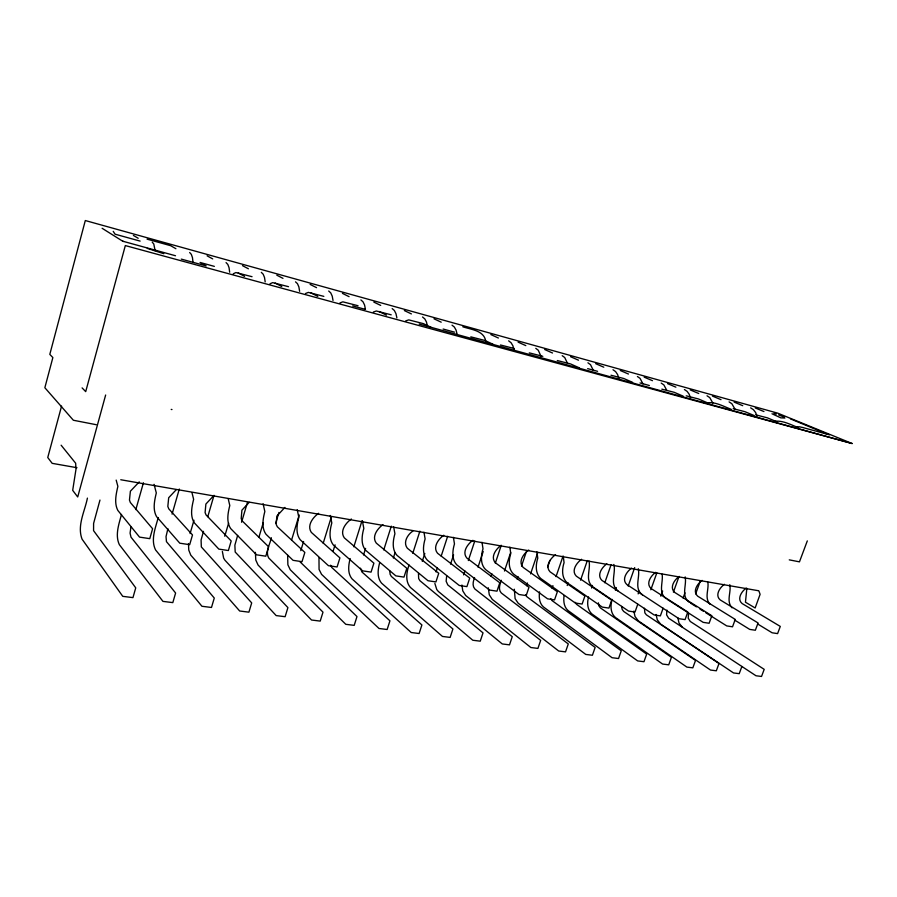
<?xml version="1.0" encoding="UTF-8"?>
<svg xmlns="http://www.w3.org/2000/svg" width="897" height="897" viewBox="0 0 897 897"><rect width="100%" height="100%" fill="white"/><g stroke="black" fill="none" stroke-linecap="round" stroke-linejoin="round"><path stroke-width="1.35" d="M255.376 552.339L255.791 560.031L258.056 565.02L311.539 620.018L320.207 621.105L322.998 612.146L268.696 557.945C265.007 551.543 270.255 544.019 271.32 537.718M188.482 543.548L188.762 550.052L190.769 555.142L239.667 611.003L248.906 612.169L251.698 602.896L201.332 546.935L201.085 539.972L203.496 531.349M644.416 608.256L644.865 612.864L646.401 614.849L719.013 663.488L716.322 670.788L710.514 670.059L638.339 620.859L634.998 616.486L633.865 611.104M564.067 595.619C563.338 600.777 563.809 606.933 568.048 610.543L637.666 660.921L643.968 661.717L646.681 654.115L576.558 604.331L575.089 602.291M539.568 591.841C538.839 597.032 539.22 603.233 543.425 606.921L612.068 657.714L618.538 658.521L621.262 650.818L552.104 600.642L550.657 598.579M514.329 589.217L515.113 598.647L518.174 603.221L585.752 654.418L592.401 655.247L595.137 647.432L527.021 596.864L525.608 594.789M746.853 588.365L745.452 602.212L755.151 607.987L760.095 594.319L758.918 590.955M418.473 573.452L418.664 578.576L419.942 580.729L483.023 632.89L480.243 641.176L472.797 640.245L410.366 587.389C405.029 581.245 406.599 572.073 409.021 564.987M318.973 557.822L319.074 569.449L321.552 574.349L379.005 628.483L387.145 629.503L389.937 620.825L331.733 567.442L330.589 565.222M287.634 555.12L287.881 564.807L290.258 569.752L345.793 624.312L354.192 625.366L356.984 616.553L300.013 561.836M130.917 527.088L130.076 533.098L131.007 537.191L175.61 593.029L172.818 602.616L162.951 601.382L119.346 544.658C114.872 535.049 118.953 524.027 121.499 514.441M350.166 558.539C348.451 565.076 347.386 573.194 351.983 578.812L411.218 632.52L419.112 633.517L421.904 624.962L361.951 571.994L360.471 568.193M379.566 563.125C377.828 569.595 376.886 577.69 381.573 583.162L442.468 636.444L450.137 637.408L452.907 628.988L391.339 576.423L390.105 574.237L389.758 570.896M446.672 575.997L446.134 581.245L447.782 584.922L512.254 636.679L509.496 644.853L502.264 643.945L438.398 591.504L436.761 589.553L434.854 583.42M588.567 596.953C586.941 602.672 587.243 609.938 592.054 614.064L662.591 664.049L668.725 664.823L671.427 657.322L600.407 607.919L598.916 605.901L598.377 602.851M612.169 599.42C610.263 605.385 610.308 613.167 615.477 617.506L686.867 667.099L692.832 667.839L695.534 660.45L623.684 611.429L622.17 609.422L621.61 606.406M666.953 610.117L666.583 614.826L668.579 618.19L756.003 675.766L761.531 676.461L764.199 669.353L690.23 621.453L688.212 618.123L688.56 613.47M61.568 406.094L47.754 457.526L52.172 463.345L76.985 467.707M105.644 395.016L77.714 496.972L72.691 490.356L76.021 468.996L75.64 463.2L61.131 445.204M87.413 498.104C84.856 511.2 76.862 525.698 82.087 539.187L122.743 596.337L132.958 597.626L135.739 587.86L93.568 530.654L93.602 523.411L99.971 500.066M135.839 509.619L143.419 482.765M158.22 517.547C155.573 527.761 150.438 539.714 155.596 549.984L201.937 606.271L211.49 607.471L214.282 598.041L166.461 541.665L166.023 536.63L167.896 528.669M172.078 514.138L179.299 489.022M190.097 533.558L193.976 520.226M207.79 516.672L214.024 495.323M224.755 536.215L228.634 523.097M237.66 535.374L234.868 545.174L235.193 552.047L287.915 607.594L285.123 616.71L276.175 615.589L224.9 560.154L223.633 558.091L222.355 551.442M241.562 522.233L247.415 502.533M258.874 537.348L263.247 522.749M275.727 523.108L278.933 512.479M291.648 539.815L299.206 514.99M300.787 550.657L303.59 541.508M323.212 543.234L331.374 516.795M333.022 551.453L335.074 544.838M353.844 546.811L362.007 520.742M363.554 554.918L365.606 548.392M383.759 549.917L391.305 526.158M393.346 558.024L395.028 552.743M412.788 553.27L419.897 531.147M422.274 561.275L424.808 553.46M436.043 571.938L437.332 567.98M441.201 556.095L447.648 536.294M450.563 564.101L453.59 554.851M463.603 574.865L464.893 570.963M468.324 560.547L474.76 541.014M474.569 577.578C473.224 581.11 471.945 585.909 474.883 589.004L540.667 640.368L537.908 648.408L530.878 647.533L465.689 595.507L462.762 590.854L461.91 585.023M478.023 567.151L483.191 551.509M490.928 576.334L491.814 573.688M495.335 563.103L501.064 545.914M501.367 580.292C499.943 584.149 497.936 589.52 501.288 592.984L568.283 643.945L565.536 651.872L558.708 651.02L492.274 599.409L489.28 594.801L488.304 587.804M504.473 571.03L510.673 552.496M517.132 579.103L518.006 576.491M521.516 566.052L526.348 551.7M526.595 585.629L527.481 583.016M530.576 573.878L537.639 552.978M547.708 567.016L549.962 560.378M552.047 588.253L552.933 585.674M556.017 576.648L563.069 556.028M567.218 585.517L568.126 582.893M580.561 580.168L587.356 560.513M591.56 588.028L592.457 585.449M604.791 582.77L611.115 564.65M615.398 590.215L616.329 587.58M628.18 586.055L634.684 567.61M638.148 593.881L639.068 591.28M637.767 604.242L635.009 612.046L628.55 611.07L592.939 586.907C584.463 580.247 591.011 569.517 588.981 560.95M650.83 589.778L656.839 572.869M660.809 596.18L662.648 591.045M663.13 608.188L660.371 615.88L654.092 614.927L601.898 580.381C596.483 575.145 602.055 567.117 606.888 563.821M673.4 592.132L678.928 576.715M683.088 598.052L684.972 592.816M695.668 593.825L700.411 580.718M741.886 666.46L739.218 673.658L733.544 672.952L660.652 624.133L657.266 619.805L656.099 614.479M807.311 540.891L799.462 561.847L789.259 559.863M746.259 588.107C741.729 591.145 736.572 599.017 742.155 603.558L780.289 626.42L777.598 633.607L772.093 632.777L757.864 624.099M724.462 584.306C719.887 587.389 714.651 595.294 720.224 599.936L758.066 622.967L755.352 630.243L749.701 629.391L734.419 619.928M702.127 580.415C697.507 583.532 692.192 591.459 697.743 596.213L735.248 619.412L732.535 626.801L726.738 625.915L705.76 612.718M679.22 576.423C674.555 579.585 669.173 587.535 674.69 592.412L711.848 615.768L709.112 623.258L703.158 622.35L667.39 599.454M655.729 572.331C651.009 575.538 645.56 583.51 651.054 588.51L687.808 612.034L685.073 619.614L678.951 618.695L626.79 584.496C621.329 579.384 626.857 571.378 631.623 568.126M581.604 559.268C576.704 562.654 570.918 570.727 576.334 576.166L611.709 600.183L608.928 608.099L602.302 607.101L567.196 582.758C561.556 577.87 561.926 569.214 564.067 562.688L563.316 556.476M555.523 554.727C550.567 558.158 544.714 566.242 550.074 571.826L584.911 596.012L582.119 604.051L575.302 603.019L540.756 578.509C535.161 573.475 535.655 564.785 537.774 558.192L536.944 551.89M528.737 550.052C523.713 553.55 517.793 561.645 523.108 567.375L557.351 591.728L554.548 599.88L547.54 598.815L513.589 574.125C508.038 568.956 508.666 560.221 510.763 553.572L509.866 547.17M501.21 545.253C496.108 548.807 490.143 556.914 495.379 562.789L528.983 587.311L526.18 595.586L518.959 594.498L485.658 569.629C480.175 564.314 480.938 555.546 483.001 548.829L482.025 542.326M472.898 540.319C467.718 543.93 461.708 552.047 466.866 558.08L499.786 582.77L496.983 591.168L489.549 590.047L456.943 565.009C451.527 559.537 452.424 550.736 454.465 543.941L453.411 537.337M443.791 535.24C438.521 538.918 432.466 547.035 437.534 553.236L469.725 578.083L466.911 586.616L459.242 585.461L427.409 560.255C422.072 554.615 423.104 545.78 425.111 538.918L423.978 532.213M412.912 531.035C407.619 534.477 402.764 542.438 407.361 548.258L438.745 573.261L435.92 581.929L428.026 580.74L397.001 555.355C391.765 549.547 392.931 540.689 394.915 533.76L393.682 526.943M382.997 524.644C377.547 528.456 371.425 536.574 376.292 543.122L406.812 568.294L403.986 577.107L395.846 575.874L365.707 550.321C360.572 544.333 361.872 535.453 363.823 528.434L362.422 521.045M351.344 519.004C345.782 522.929 339.515 531.046 344.291 537.83L373.892 563.17L371.055 572.118L362.657 570.851L333.46 545.129C328.459 538.962 329.883 530.06 331.812 522.962L330.298 515.45M318.637 513.297C312.952 517.3 306.684 525.418 311.326 532.392L339.918 557.889L337.081 566.982L328.414 565.671L300.237 539.781C295.382 533.423 296.929 524.51 298.824 517.322L297.21 509.675M284.921 507.41L276.848 516.111L276.186 524.431L277.33 526.774L304.845 552.429L302.009 561.679L293.061 560.322L265.994 534.264C261.296 527.705 262.967 518.791 264.839 511.503L263.101 503.722M249.231 502.331L241.921 510.169L241.192 518.612L242.28 520.989L268.629 546.789L265.792 556.196L256.542 554.806L230.664 528.568C226.156 521.807 227.95 512.893 229.789 505.516L228.242 498.911M213.351 496.086L205.884 504.047L205.099 512.613L206.108 515.013L231.202 540.969L228.365 550.545L218.812 549.099L194.212 522.704C189.906 515.73 191.812 506.816 193.629 499.326L191.969 492.61M176.305 489.65L168.692 497.723L167.829 506.424L168.771 508.846L192.507 534.948L189.671 544.692L179.792 543.19L156.571 516.638C152.512 509.451 154.508 500.537 156.302 492.935L154.071 484.324M139.237 481.891L130.39 491.22L129.46 500.044L130.334 502.488L152.602 528.737L149.777 538.66L139.551 537.112L117.821 510.404C114.02 502.993 116.105 494.09 117.877 486.365L116.173 480.097M784.931 418.036L780.805 417.845L771.992 413.775M233.231 273.798L235.877 272.553L252.046 276.702M269.952 283.822L272.688 282.622L288.52 286.692M305.507 293.521L308.333 292.388L323.839 296.369M339.952 302.928L342.867 301.841L358.049 305.731M373.343 312.033L376.325 311.001L391.215 314.813M405.724 320.868L408.774 319.881L423.373 323.626L431.065 327.327L852.15 443.533L777.755 413.169L85.305 220.539L49.806 354.393L52.867 357.555L44.85 387.728L73.363 420.245L96.248 424.707M706.488 402.944C715.055 401.34 723.386 406.419 731.201 409.29M774.189 421.411C782.677 419.975 790.862 424.909 798.61 427.701M795.639 427.264L799.249 426.77L802.669 427.499L829.523 434.854M120.759 479.749L758.133 590.674M470.813 336.857L484.851 340.456L492.924 344.224M500.47 344.986L514.25 348.507M529.286 352.869L542.82 356.333M557.295 360.538L570.57 363.935L579.126 367.759M610.992 375.238L623.819 378.512L632.62 382.369M661.829 389.152L674.219 392.314L683.234 396.194M686.239 395.835L698.427 398.952L707.531 402.831M171.215 409.402L171.977 409.559M733.185 408.684L744.97 411.701L754.254 415.591M755.767 414.863L767.361 417.834L776.712 421.725M181.284 259.11L206.209 265.916L200.087 262.473L214.349 266.375M352.667 305.922L365.292 309.364M419.202 324.086L431.065 327.327M852.15 443.533L125.322 245.576L85.708 391.641L82.109 387.896M443.129 329.031L454.566 332.17M587.67 368.622L597.57 371.324M639.987 382.941L649.361 385.508M102.123 228.287L122.676 241.192L175.509 255.746M140.145 241.102L115.063 234.184L113.224 231.359M147.074 239.151L170.677 245.7L175.902 248.716M462.807 326.788C470.947 329.547 484.223 330.511 485.703 341.185M147.276 248.379L163.781 253.694M773.954 413.326L776.297 414.1M778.607 414.907L784.348 417.195M122.676 241.192L123.461 241.484M827.617 434.271L790.47 418.899M755.274 407.978L763.952 411.544M734.127 402.103L742.727 405.679M712.453 396.093L720.997 399.658M690.264 389.926L698.718 393.491M667.514 383.613L675.889 387.168M644.181 377.144L652.467 380.676M620.264 370.495L628.449 374.027M595.72 363.689L603.793 367.198M570.537 356.692L578.498 360.19M544.67 349.516L552.507 353.003M518.118 342.149L525.821 345.614M490.838 334.57L498.396 338.012M433.98 318.794L441.212 322.18M404.345 310.564L411.387 313.916M373.836 302.098L380.698 305.417M342.441 293.386L349.09 296.672M379.061 311.483L386.45 315.139M310.115 284.405L316.54 287.657M276.803 275.166L282.981 278.362M310.9 292.826L317.796 296.391M242.482 265.635L248.402 268.786M275.155 283.037L281.781 286.558M207.084 255.813L212.724 258.908M238.243 272.923L244.556 276.388M133.395 235.429L138.194 238.266M690.612 603.176L696.431 606.843M699.929 609.052L703.427 611.249M750.643 407.866L753.424 409.682L755.622 412.542L757.057 416.264M729.104 401.901L731.862 403.728L734.968 409.11M707.027 395.79L709.762 397.618L712.835 403.045M684.4 389.522L687.102 391.361L689.221 394.288L690.578 398.111M661.201 383.097L663.881 384.936L666.852 390.464M637.408 376.505L640.043 378.355L642.958 383.916M612.987 369.743L615.6 371.593L617.607 374.587L618.885 378.523M587.927 362.803L590.495 364.664L593.298 370.326M562.206 355.683L564.729 357.544L567.465 363.251M535.778 348.361L538.256 350.222L541.014 356.322M508.633 340.849L511.055 342.71L512.905 345.793L514.026 349.875M452.032 325.174L454.353 327.046L456.091 330.163L457.122 334.334M422.521 317L424.786 318.872L426.456 322.012L427.443 326.228M392.157 308.59L394.344 310.463L395.958 313.625L396.889 317.886M360.897 299.934L363.016 301.807L364.563 304.991L365.427 309.297M689.445 602.448C680.644 596.191 686.923 585.371 685.173 576.894M328.694 291.02L330.735 292.882L332.215 296.1L333.022 300.439M666.236 598.714C657.837 592.67 663.432 582.355 662.132 574.192M682.449 627.339L679.018 623.045L677.818 617.764M642.431 594.879C633.663 588.309 640.346 577.354 638.26 568.698M295.517 281.837L297.479 283.699L298.88 286.928L299.62 291.312M618.011 590.944C609.276 584.205 616.149 573.183 613.884 564.448M261.319 272.363L263.191 274.224L264.514 277.476L265.187 281.905M226.055 262.597L227.827 264.447L229.06 267.721L229.654 272.206M189.659 252.517L191.341 254.367L192.474 257.663L192.99 262.193M152.21 242.156L153.779 243.984L155.136 250.734M732.019 607.818C725.92 601.024 731.447 592.412 729.788 584.687M709.964 604.242C704.156 597.727 709.112 589.52 707.845 582.142"/></g></svg>
